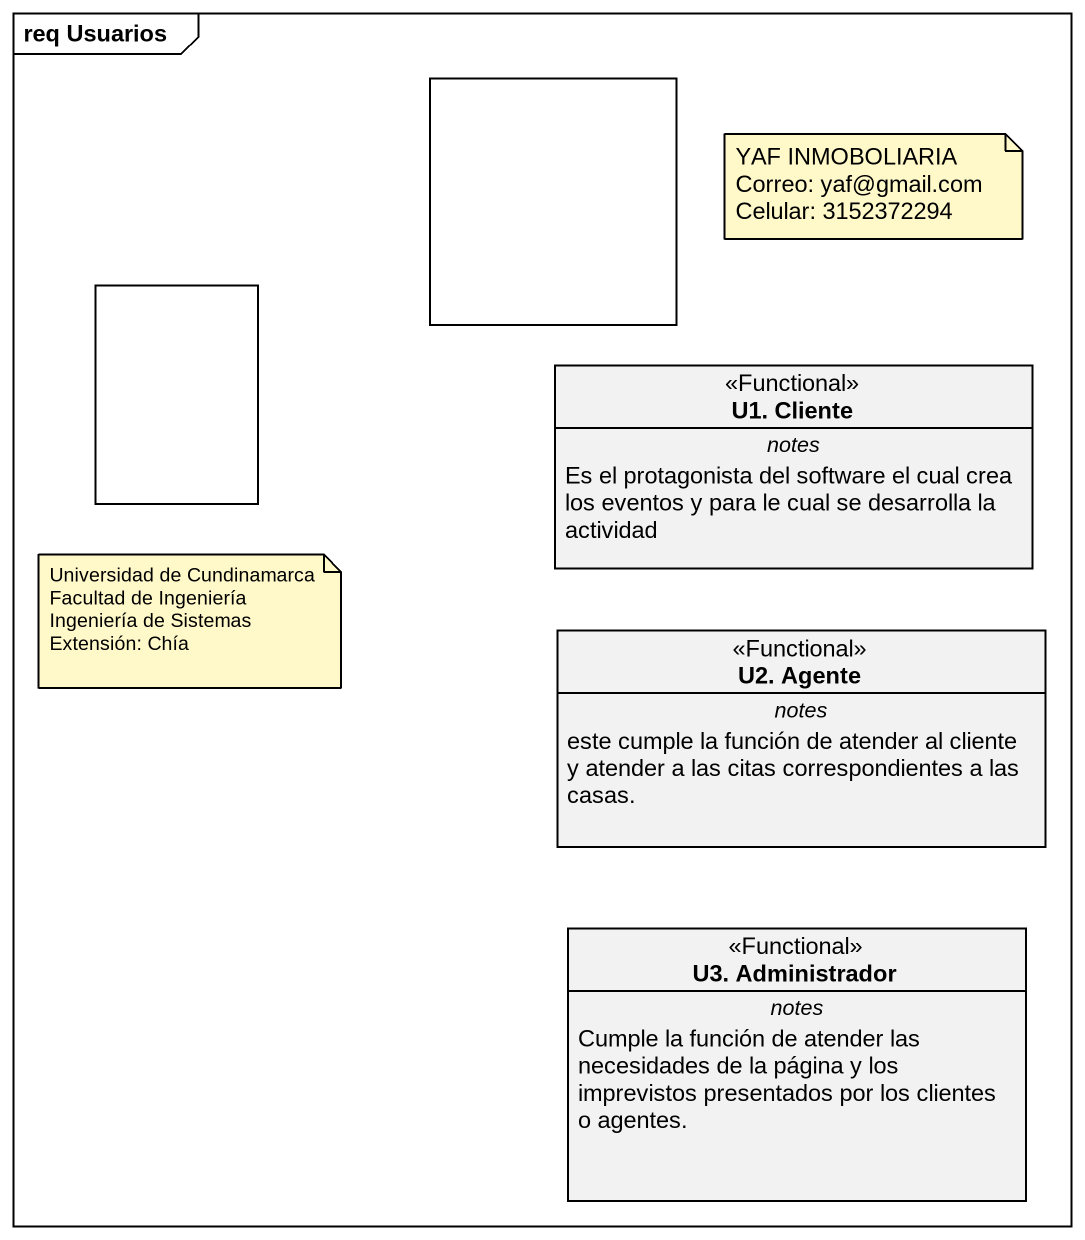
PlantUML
@startuml
mainframe req Usuarios
allowmixing
hide circle
hide empty members
rectangle " " as rectangle1
rectangle " " as rectangle2
class "U1. Cliente" as U1_Cliente <<Functional>> {
  -- notes --
  Es el protagonista del software el cual crea los eventos y para le cual se desarrolla la actividad
}
class "U2. Agente" as U2_Agente <<Functional>> {
  -- notes --
  este cumple la función de atender al cliente y atender a las citas correspondientes a las casas.
}
class "U3. Administrador" as U3_Administrador <<Functional>> {
  -- notes --
  Cumple la función de atender las necesidades de la página y los imprevistos presentados por los clientes o agentes.
}
note as N1
  YAF INMOBOLIARIA
  Correo: yaf@gmail.com
  Celular: 3152372294
end note
note as N2
  Universidad de Cundinamarca
  Facultad de Ingeniería
  Ingeniería de Sistemas
  Extensión: Chía
end note
@enduml
